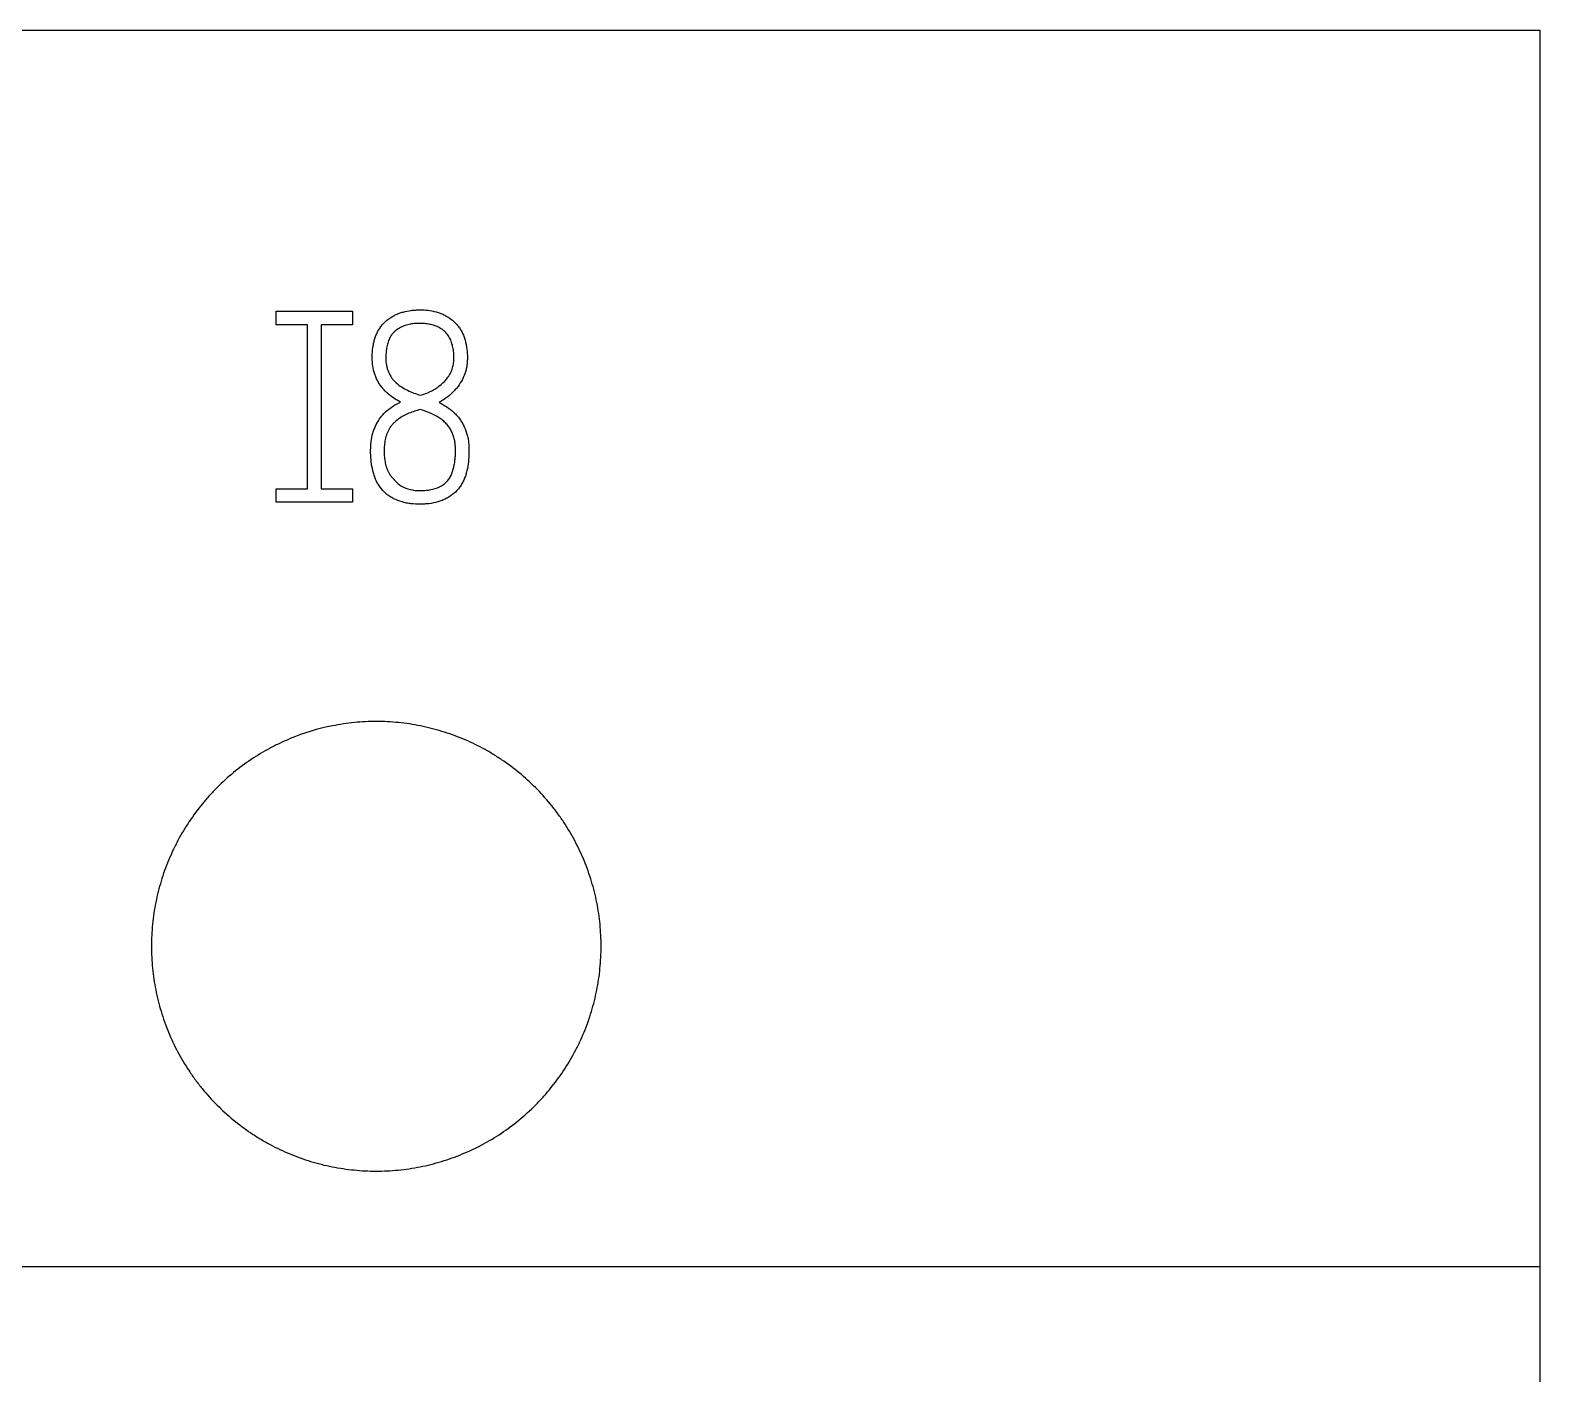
# Model space of a CAD drawing. Extents: x 0 to 420, y 0 to 297.
# Drawn here: x 154.32 to 167.75, y 222.33 to 234.28 of the extents above; entities that cross this region are included whole.
import ezdxf

# ---------------------------------------------------------------- set-up
doc = ezdxf.new("R2010")
doc.units = 0
doc.header["$LTSCALE"] = 23.1
doc.layers.add('10000_FRONT', color=7, linetype='CONTINUOUS')
doc.layers.add('10500_FRONT_LABELING', color=7, linetype='CONTINUOUS')

msp = doc.modelspace()

# ---------------------------------------------------------------- linework, layer by layer
at = {"layer": '10000_FRONT', "color": 7, "linetype": 'CONTINUOUS'}
for p, q in [((96.248, 234.284), (167.748, 234.284)), ((167.748, 234.284), (167.748, 144.284)), ((96.248, 223.284), (167.748, 223.284))]:
    msp.add_line(p, q, dxfattribs=at)
for points, knots in [([(159.398, 226.134), (159.398, 226.2), (159.395, 226.265), (159.382, 226.394), (159.373, 226.459), (159.348, 226.586), (159.332, 226.649), (159.304, 226.743), (159.293, 226.774), (159.271, 226.836), (159.259, 226.867), (159.222, 226.958), (159.166, 227.075), (159.1, 227.187), (159.046, 227.269), (159.027, 227.295), (158.988, 227.348), (158.968, 227.374), (158.905, 227.451), (158.861, 227.499), (158.723, 227.638), (158.623, 227.721), (158.5, 227.803), (158.486, 227.812), (158.458, 227.83), (158.444, 227.839), (158.402, 227.864), (158.373, 227.881), (158.286, 227.927), (158.227, 227.955), (158.107, 228.005), (158.045, 228.027), (157.951, 228.056), (157.92, 228.065), (157.856, 228.081), (157.823, 228.088), (157.726, 228.108), (157.596, 228.127), (157.466, 228.134), (157.335, 228.134), (157.269, 228.131), (157.171, 228.121), (157.138, 228.117), (157.073, 228.107), (156.911, 228.079), (156.754, 228.032), (156.603, 227.969), (156.573, 227.956), (156.528, 227.934), (156.513, 227.927), (156.483, 227.912), (156.41, 227.874), (156.34, 227.832), (156.177, 227.723), (156.076, 227.64), (155.96, 227.524), (155.937, 227.5), (155.893, 227.451), (155.872, 227.426), (155.81, 227.35), (155.771, 227.298), (155.699, 227.19), (155.665, 227.134), (155.619, 227.047), (155.604, 227.018), (155.576, 226.958), (155.563, 226.928), (155.525, 226.838), (155.482, 226.715), (155.45, 226.589), (155.431, 226.493), (155.425, 226.461), (155.415, 226.396), (155.411, 226.364), (155.402, 226.265), (155.398, 226.2), (155.398, 226.134)], [0, 0, 0, 0, 0.03125, 0.03125, 0.0625, 0.0625, 0.09375, 0.09375, 0.109375, 0.109375, 0.125, 0.125, 0.15625, 0.1875, 0.1875, 0.203125, 0.203125, 0.21875, 0.21875, 0.25, 0.25, 0.3125, 0.3125, 0.320312, 0.320312, 0.328125, 0.328125, 0.34375, 0.34375, 0.375, 0.375, 0.40625, 0.40625, 0.421875, 0.421875, 0.4375, 0.4375, 0.46875, 0.5, 0.5, 0.53125, 0.53125, 0.546875, 0.546875, 0.5625, 0.625, 0.625, 0.640625, 0.640625, 0.648438, 0.648438, 0.65625, 0.6875, 0.6875, 0.75, 0.75, 0.765625, 0.765625, 0.78125, 0.78125, 0.8125, 0.8125, 0.84375, 0.84375, 0.859375, 0.859375, 0.875, 0.875, 0.90625, 0.9375, 0.9375, 0.953125, 0.953125, 0.96875, 0.96875, 1, 1, 1, 1]), ([(155.398, 226.134), (155.398, 226.068), (155.402, 226.003), (155.414, 225.873), (155.424, 225.809), (155.449, 225.682), (155.465, 225.618), (155.493, 225.525), (155.503, 225.493), (155.526, 225.431), (155.537, 225.401), (155.575, 225.31), (155.63, 225.192), (155.697, 225.08), (155.751, 224.999), (155.77, 224.972), (155.809, 224.919), (155.829, 224.893), (155.892, 224.817), (155.936, 224.768), (156.074, 224.63), (156.174, 224.547), (156.297, 224.464), (156.311, 224.455), (156.339, 224.438), (156.353, 224.429), (156.395, 224.403), (156.424, 224.387), (156.511, 224.34), (156.57, 224.312), (156.69, 224.262), (156.752, 224.24), (156.846, 224.211), (156.877, 224.203), (156.941, 224.186), (156.974, 224.179), (157.071, 224.16), (157.201, 224.141), (157.331, 224.134), (157.462, 224.134), (157.527, 224.137), (157.626, 224.147), (157.659, 224.151), (157.724, 224.16), (157.757, 224.166), (157.853, 224.185), (157.917, 224.201), (158.042, 224.239), (158.103, 224.261), (158.194, 224.299), (158.224, 224.312), (158.269, 224.333), (158.284, 224.34), (158.313, 224.355), (158.386, 224.393), (158.457, 224.435), (158.619, 224.544), (158.72, 224.627), (158.837, 224.744), (158.86, 224.768), (158.904, 224.817), (158.925, 224.841), (158.987, 224.917), (159.026, 224.969), (159.098, 225.078), (159.132, 225.134), (159.178, 225.22), (159.193, 225.25), (159.221, 225.309), (159.234, 225.339), (159.272, 225.43), (159.315, 225.553), (159.347, 225.679), (159.366, 225.775), (159.372, 225.807), (159.381, 225.871), (159.385, 225.904), (159.395, 226.002), (159.398, 226.068), (159.398, 226.134)], [0, 0, 0, 0, 0.03125, 0.03125, 0.0625, 0.0625, 0.09375, 0.09375, 0.109375, 0.109375, 0.125, 0.125, 0.15625, 0.1875, 0.1875, 0.203125, 0.203125, 0.21875, 0.21875, 0.25, 0.25, 0.3125, 0.3125, 0.320312, 0.320312, 0.328125, 0.328125, 0.34375, 0.34375, 0.375, 0.375, 0.40625, 0.40625, 0.421875, 0.421875, 0.4375, 0.4375, 0.46875, 0.5, 0.5, 0.53125, 0.53125, 0.546875, 0.546875, 0.5625, 0.5625, 0.59375, 0.59375, 0.625, 0.625, 0.640625, 0.640625, 0.648438, 0.648438, 0.65625, 0.6875, 0.6875, 0.75, 0.75, 0.765625, 0.765625, 0.78125, 0.78125, 0.8125, 0.8125, 0.84375, 0.84375, 0.859375, 0.859375, 0.875, 0.875, 0.90625, 0.9375, 0.9375, 0.953125, 0.953125, 0.96875, 0.96875, 1, 1, 1, 1])]:
    msp.add_open_spline(points, degree=3, knots=knots, dxfattribs=at)
at = {"layer": '10500_FRONT_LABELING', "color": 7, "linetype": 'CONTINUOUS'}
for p, q in [((156.508, 231.664), (156.508, 231.784)), ((156.508, 231.784), (157.188, 231.784)), ((157.188, 231.784), (157.188, 231.664)), ((156.788, 231.664), (156.508, 231.664)), ((156.788, 230.204), (156.788, 231.664)), ((156.908, 231.664), (156.908, 230.204)), ((157.188, 231.664), (156.908, 231.664)), ((156.508, 230.084), (156.508, 230.204)), ((156.508, 230.204), (156.788, 230.204)), ((156.908, 230.204), (157.188, 230.204)), ((157.188, 230.204), (157.188, 230.084)), ((157.188, 230.084), (156.508, 230.084))]:
    msp.add_line(p, q, dxfattribs=at)
for points, knots in [([(157.615, 230.975), (157.593, 230.987), (157.572, 230.999), (157.532, 231.026), (157.512, 231.041), (157.485, 231.066), (157.476, 231.074), (157.459, 231.093), (157.452, 231.102), (157.437, 231.121), (157.43, 231.131), (157.417, 231.152), (157.411, 231.163), (157.4, 231.185), (157.395, 231.196), (157.386, 231.219), (157.382, 231.23), (157.372, 231.265), (157.368, 231.289), (157.363, 231.338), (157.362, 231.363), (157.363, 231.411), (157.365, 231.436), (157.37, 231.472), (157.372, 231.484), (157.377, 231.508), (157.38, 231.52), (157.39, 231.555), (157.399, 231.578), (157.416, 231.611), (157.422, 231.621), (157.436, 231.642), (157.443, 231.652), (157.467, 231.68), (157.485, 231.697), (157.514, 231.719), (157.525, 231.726), (157.546, 231.739), (157.567, 231.751), (157.59, 231.761), (157.613, 231.77), (157.625, 231.773), (157.661, 231.783), (157.685, 231.788), (157.722, 231.793), (157.734, 231.794), (157.759, 231.795), (157.771, 231.796), (157.833, 231.796), (157.882, 231.791), (157.942, 231.775), (157.954, 231.771), (157.977, 231.762), (157.988, 231.758), (158.01, 231.747), (158.021, 231.741), (158.042, 231.729), (158.053, 231.722), (158.083, 231.699), (158.1, 231.683), (158.124, 231.655), (158.132, 231.645), (158.146, 231.625), (158.152, 231.614), (158.17, 231.581), (158.179, 231.559), (158.189, 231.523), (158.193, 231.511), (158.198, 231.487), (158.205, 231.451), (158.208, 231.415), (158.209, 231.378), (158.209, 231.366), (158.208, 231.341), (158.208, 231.329), (158.205, 231.305), (158.203, 231.293), (158.199, 231.269), (158.196, 231.257), (158.185, 231.222), (158.175, 231.199), (158.153, 231.155), (158.14, 231.135), (158.118, 231.105), (158.11, 231.095), (158.093, 231.077), (158.085, 231.068), (158.059, 231.042), (158.04, 231.027), (158, 230.998), (157.979, 230.984), (157.957, 230.973)], [0, 0, 0, 0, 0.03125, 0.03125, 0.0625, 0.0625, 0.078125, 0.078125, 0.09375, 0.09375, 0.109375, 0.109375, 0.125, 0.125, 0.140625, 0.140625, 0.15625, 0.15625, 0.1875, 0.1875, 0.21875, 0.21875, 0.25, 0.25, 0.265625, 0.265625, 0.28125, 0.28125, 0.3125, 0.3125, 0.328125, 0.328125, 0.34375, 0.34375, 0.375, 0.375, 0.390625, 0.390625, 0.40625, 0.421875, 0.421875, 0.4375, 0.4375, 0.46875, 0.46875, 0.484375, 0.484375, 0.5, 0.5, 0.5625, 0.5625, 0.578125, 0.578125, 0.59375, 0.59375, 0.609375, 0.609375, 0.625, 0.625, 0.65625, 0.65625, 0.671875, 0.671875, 0.6875, 0.6875, 0.71875, 0.71875, 0.734375, 0.734375, 0.75, 0.78125, 0.78125, 0.796875, 0.796875, 0.8125, 0.8125, 0.828125, 0.828125, 0.84375, 0.84375, 0.875, 0.875, 0.90625, 0.90625, 0.921875, 0.921875, 0.9375, 0.9375, 0.96875, 0.96875, 1, 1, 1, 1]), ([(157.792, 231.036), (157.822, 231.045), (157.85, 231.055), (157.891, 231.075), (157.905, 231.082), (157.925, 231.094), (157.931, 231.098), (157.944, 231.107), (157.95, 231.111), (157.981, 231.135), (158.003, 231.156), (158.032, 231.192), (158.041, 231.204), (158.057, 231.23), (158.064, 231.244), (158.075, 231.273), (158.079, 231.287), (158.086, 231.317), (158.087, 231.333), (158.089, 231.363), (158.089, 231.379), (158.088, 231.409), (158.086, 231.424), (158.082, 231.454), (158.079, 231.469), (158.073, 231.491), (158.071, 231.499), (158.066, 231.513), (158.064, 231.521), (158.054, 231.542), (158.047, 231.555), (158.034, 231.574), (158.029, 231.58), (158.019, 231.592), (158.014, 231.598), (157.997, 231.613), (157.984, 231.623), (157.964, 231.635), (157.957, 231.638), (157.944, 231.645), (157.937, 231.648), (157.915, 231.657), (157.9, 231.661), (157.878, 231.666), (157.87, 231.668), (157.855, 231.671), (157.832, 231.674), (157.809, 231.675), (157.778, 231.676), (157.763, 231.675), (157.74, 231.674), (157.732, 231.673), (157.717, 231.671), (157.709, 231.67), (157.686, 231.666), (157.671, 231.662), (157.649, 231.655), (157.642, 231.652), (157.628, 231.646), (157.621, 231.643), (157.6, 231.632), (157.587, 231.624), (157.569, 231.61), (157.563, 231.605), (157.552, 231.594), (157.547, 231.588), (157.532, 231.57), (157.524, 231.557), (157.514, 231.537), (157.51, 231.53), (157.505, 231.515), (157.502, 231.508), (157.496, 231.486), (157.492, 231.471), (157.488, 231.441), (157.486, 231.426), (157.484, 231.395), (157.483, 231.38), (157.483, 231.364)], [0, 0, 0, 0, 0.0625, 0.0625, 0.09375, 0.09375, 0.109375, 0.109375, 0.125, 0.125, 0.1875, 0.1875, 0.21875, 0.21875, 0.25, 0.25, 0.28125, 0.28125, 0.3125, 0.3125, 0.34375, 0.34375, 0.375, 0.375, 0.40625, 0.40625, 0.421875, 0.421875, 0.4375, 0.4375, 0.46875, 0.46875, 0.484375, 0.484375, 0.5, 0.5, 0.53125, 0.53125, 0.546875, 0.546875, 0.5625, 0.5625, 0.59375, 0.59375, 0.609375, 0.609375, 0.625, 0.65625, 0.65625, 0.6875, 0.6875, 0.703125, 0.703125, 0.71875, 0.71875, 0.75, 0.75, 0.765625, 0.765625, 0.78125, 0.78125, 0.8125, 0.8125, 0.828125, 0.828125, 0.84375, 0.84375, 0.875, 0.875, 0.890625, 0.890625, 0.90625, 0.90625, 0.9375, 0.9375, 0.96875, 0.96875, 1, 1, 1, 1]), ([(157.483, 231.364), (157.483, 231.344), (157.485, 231.324), (157.491, 231.294), (157.493, 231.284), (157.499, 231.264), (157.502, 231.255), (157.514, 231.226), (157.523, 231.209), (157.541, 231.184), (157.547, 231.176), (157.561, 231.161), (157.568, 231.153), (157.591, 231.133), (157.607, 231.121), (157.641, 231.099), (157.659, 231.089), (157.714, 231.062), (157.753, 231.048), (157.792, 231.036)], [0, 0, 0, 0, 0.125, 0.125, 0.1875, 0.1875, 0.25, 0.25, 0.375, 0.375, 0.4375, 0.4375, 0.5, 0.5, 0.625, 0.625, 0.75, 0.75, 1, 1, 1, 1]), ([(157.957, 230.973), (157.981, 230.961), (158.003, 230.947), (158.048, 230.918), (158.069, 230.902), (158.098, 230.875), (158.107, 230.865), (158.125, 230.845), (158.133, 230.835), (158.148, 230.813), (158.156, 230.802), (158.169, 230.779), (158.175, 230.768), (158.192, 230.731), (158.201, 230.706), (158.211, 230.668), (158.214, 230.655), (158.218, 230.629), (158.22, 230.615), (158.222, 230.589), (158.223, 230.576), (158.223, 230.549), (158.223, 230.536), (158.223, 230.496), (158.221, 230.47), (158.215, 230.418), (158.211, 230.392), (158.201, 230.353), (158.198, 230.34), (158.19, 230.314), (158.185, 230.302), (158.175, 230.278), (158.169, 230.266), (158.156, 230.242), (158.149, 230.231), (158.125, 230.198), (158.108, 230.179), (158.077, 230.153), (158.066, 230.145), (158.044, 230.13), (158.032, 230.123), (158.008, 230.111), (157.996, 230.106), (157.971, 230.096), (157.958, 230.092), (157.92, 230.081), (157.894, 230.075), (157.854, 230.07), (157.84, 230.069), (157.814, 230.068), (157.8, 230.067), (157.76, 230.067), (157.733, 230.069), (157.694, 230.073), (157.68, 230.075), (157.654, 230.08), (157.641, 230.084), (157.602, 230.095), (157.577, 230.104), (157.541, 230.122), (157.53, 230.129), (157.507, 230.144), (157.496, 230.152), (157.466, 230.177), (157.448, 230.197), (157.424, 230.229), (157.417, 230.241), (157.404, 230.264), (157.398, 230.276), (157.387, 230.301), (157.383, 230.313), (157.374, 230.339), (157.371, 230.352), (157.362, 230.39), (157.357, 230.416), (157.351, 230.469), (157.349, 230.496), (157.348, 230.536), (157.348, 230.549), (157.349, 230.576), (157.349, 230.589), (157.353, 230.628), (157.356, 230.655), (157.366, 230.694), (157.37, 230.706), (157.379, 230.732), (157.384, 230.744), (157.4, 230.781), (157.413, 230.804), (157.436, 230.837), (157.444, 230.848), (157.461, 230.869), (157.47, 230.878), (157.5, 230.906), (157.521, 230.922), (157.567, 230.951), (157.59, 230.964), (157.615, 230.975)], [0, 0, 0, 0, 0.03125, 0.03125, 0.0625, 0.0625, 0.078125, 0.078125, 0.09375, 0.09375, 0.109375, 0.109375, 0.125, 0.125, 0.15625, 0.15625, 0.171875, 0.171875, 0.1875, 0.1875, 0.203125, 0.203125, 0.21875, 0.21875, 0.25, 0.25, 0.28125, 0.28125, 0.296875, 0.296875, 0.3125, 0.3125, 0.328125, 0.328125, 0.34375, 0.34375, 0.375, 0.375, 0.390625, 0.390625, 0.40625, 0.40625, 0.421875, 0.421875, 0.4375, 0.4375, 0.46875, 0.46875, 0.484375, 0.484375, 0.5, 0.5, 0.53125, 0.53125, 0.546875, 0.546875, 0.5625, 0.5625, 0.59375, 0.59375, 0.609375, 0.609375, 0.625, 0.625, 0.65625, 0.65625, 0.671875, 0.671875, 0.6875, 0.6875, 0.703125, 0.703125, 0.71875, 0.71875, 0.75, 0.75, 0.78125, 0.78125, 0.796875, 0.796875, 0.8125, 0.8125, 0.84375, 0.84375, 0.859375, 0.859375, 0.875, 0.875, 0.90625, 0.90625, 0.921875, 0.921875, 0.9375, 0.9375, 0.96875, 0.96875, 1, 1, 1, 1]), ([(157.789, 230.909), (157.755, 230.9), (157.722, 230.889), (157.673, 230.869), (157.657, 230.862), (157.626, 230.845), (157.611, 230.836), (157.582, 230.816), (157.569, 230.804), (157.55, 230.786), (157.544, 230.779), (157.533, 230.766), (157.527, 230.759), (157.513, 230.737), (157.505, 230.721), (157.494, 230.697), (157.491, 230.689), (157.486, 230.672), (157.478, 230.647), (157.474, 230.621), (157.47, 230.586), (157.469, 230.569), (157.468, 230.534), (157.469, 230.516), (157.471, 230.481), (157.473, 230.464), (157.479, 230.43), (157.483, 230.413), (157.491, 230.388), (157.494, 230.379), (157.501, 230.363), (157.505, 230.355), (157.513, 230.34), (157.518, 230.332), (157.528, 230.318), (157.533, 230.311), (157.55, 230.291), (157.562, 230.278), (157.575, 230.265)], [0, 0, 0, 0, 0.125, 0.125, 0.1875, 0.1875, 0.25, 0.25, 0.3125, 0.3125, 0.34375, 0.34375, 0.375, 0.375, 0.4375, 0.4375, 0.46875, 0.46875, 0.5, 0.5625, 0.5625, 0.625, 0.625, 0.6875, 0.6875, 0.75, 0.75, 0.8125, 0.8125, 0.84375, 0.84375, 0.875, 0.875, 0.90625, 0.90625, 0.9375, 0.9375, 1, 1, 1, 1]), ([(157.575, 230.265), (157.594, 230.246), (157.616, 230.23), (157.666, 230.206), (157.692, 230.198), (157.733, 230.191), (157.747, 230.189), (157.774, 230.188), (157.788, 230.187), (157.815, 230.188), (157.828, 230.189), (157.856, 230.192), (157.869, 230.194), (157.91, 230.202), (157.936, 230.21), (157.973, 230.228), (157.985, 230.235), (158.002, 230.247), (158.007, 230.251), (158.017, 230.26), (158.022, 230.265), (158.036, 230.28), (158.044, 230.291), (158.059, 230.314), (158.065, 230.326), (158.081, 230.364), (158.087, 230.39), (158.095, 230.43), (158.097, 230.444), (158.1, 230.471), (158.102, 230.498), (158.103, 230.525), (158.103, 230.552), (158.103, 230.565), (158.101, 230.593), (158.1, 230.606), (158.096, 230.633), (158.093, 230.646), (158.086, 230.673), (158.081, 230.685), (158.073, 230.704), (158.071, 230.711), (158.064, 230.723), (158.061, 230.729), (158.051, 230.746), (158.043, 230.757), (158.026, 230.778), (158.016, 230.788), (157.996, 230.807), (157.986, 230.815), (157.964, 230.831), (157.952, 230.839), (157.917, 230.86), (157.892, 230.871), (157.842, 230.892), (157.816, 230.901), (157.789, 230.909)], [0, 0, 0, 0, 0.0625, 0.0625, 0.125, 0.125, 0.15625, 0.15625, 0.1875, 0.1875, 0.21875, 0.21875, 0.25, 0.25, 0.3125, 0.3125, 0.34375, 0.34375, 0.359375, 0.359375, 0.375, 0.375, 0.40625, 0.40625, 0.4375, 0.4375, 0.5, 0.5, 0.53125, 0.53125, 0.5625, 0.59375, 0.59375, 0.625, 0.625, 0.65625, 0.65625, 0.6875, 0.6875, 0.71875, 0.71875, 0.734375, 0.734375, 0.75, 0.75, 0.78125, 0.78125, 0.8125, 0.8125, 0.84375, 0.84375, 0.875, 0.875, 0.9375, 0.9375, 1, 1, 1, 1])]:
    msp.add_open_spline(points, degree=3, knots=knots, dxfattribs=at)

doc.saveas('drawing.dxf')
